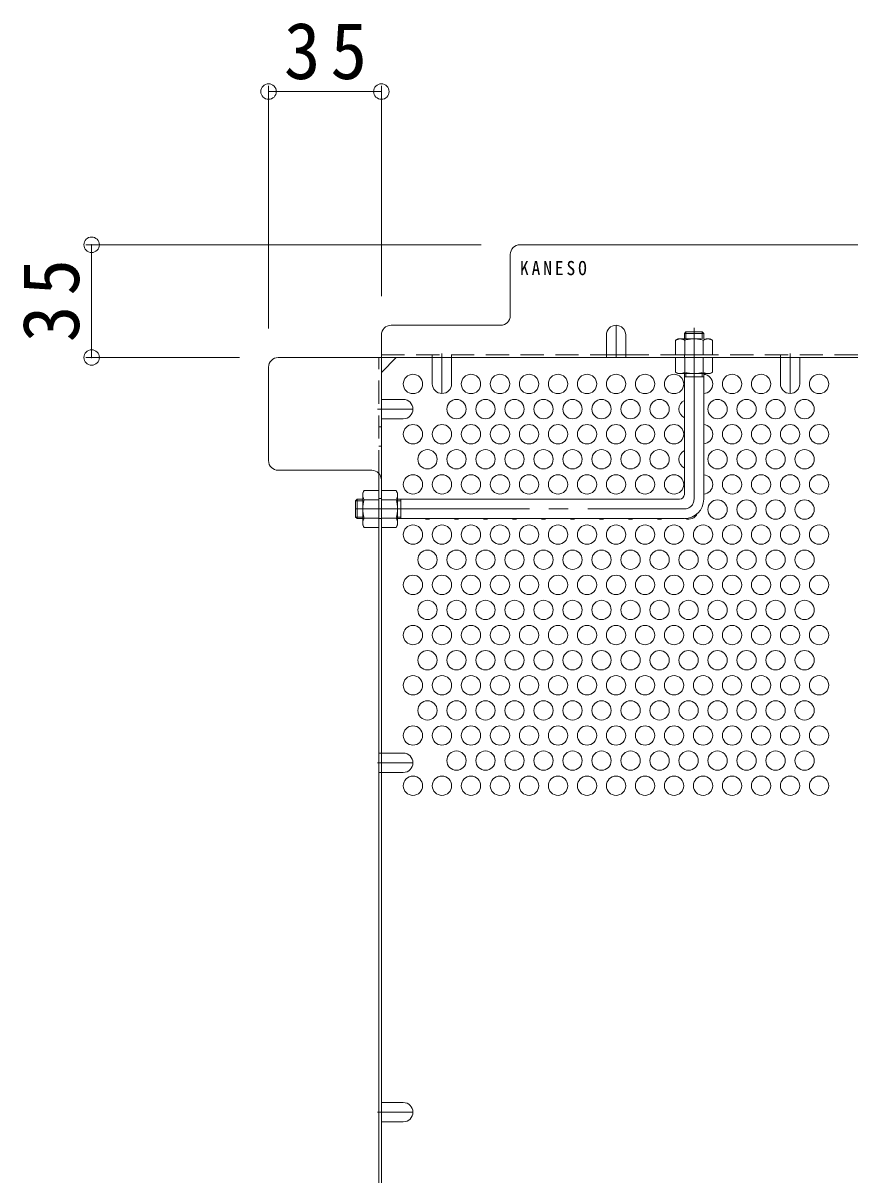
# Model space of a CAD drawing. Units: millimetres at full size, sheet at 1:6; details may follow other scales. Extents: x -1077 to 1135, y -797 to 643.
# Drawn here: x -754.3 to -497.8, y 275.9 to 633.4 of the extents above; entities that cross this region are included whole.
import ezdxf

# ---------------------------------------------------------------- set-up
doc = ezdxf.new("R2010")
doc.units = ezdxf.units.MM
doc.header["$LTSCALE"] = 6
doc.header["$PDMODE"] = 32
doc.header["$PDSIZE"] = 4.8
for name, pattern in [('CHAIN1', [8, 5, -1, 1, -1]), ('CHAIN2', [12, 9, -1, 1, -1]), ('DASHED1', [1.8, 1.2, -0.6])]:
    doc.linetypes.add(name, pattern=pattern)
for name, color, linetype, lineweight in [('0-1_躯体', 3, 'Continuous', 9), ('0-4_その他', 7, 'Continuous', 9), ('0-5_寸法', 7, 'Continuous', 9), ('0-6_ハッチ', 2, 'Continuous', 9), ('0-7', 2, 'Continuous', 9), ('0-8', 2, 'Continuous', 9), ('0-B', 2, 'Continuous', 9)]:
    doc.layers.add(name, color=color, linetype=linetype, lineweight=lineweight)
doc.styles.add('ＭＳ ゴシック', font='')
doc.styles.get('ＭＳ ゴシック').set_extended_font_data('MS Gothic')

msp = doc.modelspace()

# ---------------------------------------------------------------- linework, layer by layer
at = {"layer": '0-1_躯体', "linetype": 'DASHED1'}
for p, q in [((-549.17, 537.111), (-548.67, 537.611)), ((-543.17, 537.111), (-549.17, 537.111)), ((-549.17, 537.111), (-549.17, 535.411)), ((-543.67, 537.611), (-548.67, 537.611)), ((-548.67, 535.411), (-548.67, 537.611)), ((-543.17, 537.111), (-543.67, 537.611)), ((-543.67, 535.411), (-543.67, 537.611)), ((-543.17, 537.111), (-543.17, 535.411))]:
    msp.add_line(p, q, dxfattribs=at)
at = {"layer": '0-1_躯体', "linetype": 'CHAIN2'}
for p, q in [((-546.17, 485.611), (-546.17, 538.843)), ((-651.17, 482.611), (-549.17, 482.611))]:
    msp.add_line(p, q, dxfattribs=at)
at = {"layer": '0-1_躯体'}
for p, q in [((-549.17, 487.111), (-549.17, 524.611)), ((-543.17, 523.611), (-549.17, 523.611)), ((-548.67, 523.611), (-548.67, 524.611)), ((-543.67, 523.611), (-543.67, 524.611)), ((-543.17, 485.611), (-543.17, 524.611)), ((-650.67, 485.611), (-651.17, 485.111)), ((-651.17, 485.111), (-651.17, 480.111)), ((-648.97, 485.111), (-651.17, 485.111)), ((-650.67, 485.611), (-650.67, 479.611)), ((-650.67, 485.611), (-648.97, 485.611)), ((-638.17, 485.611), (-550.67, 485.611)), ((-637.17, 485.111), (-638.17, 485.111)), ((-637.17, 485.611), (-637.17, 479.611)), ((-650.67, 479.611), (-651.17, 480.111)), ((-648.97, 480.111), (-651.17, 480.111)), ((-650.67, 479.611), (-648.97, 479.611)), ((-637.17, 480.111), (-638.17, 480.111)), ((-638.17, 479.611), (-549.17, 479.611))]:
    msp.add_line(p, q, dxfattribs=at)
for centre, radius in [((-550.67, 487.111), 1.5), ((-549.17, 485.611), 6)]:
    msp.add_arc(centre, radius, 270, 0, dxfattribs=at)
at = {"layer": '0-1_躯体', "linetype": 'CHAIN2'}
msp.add_arc((-549.17, 485.611), 3, 270, 0, dxfattribs=at)
at = {"layer": '0-4_その他'}
for p, q in [((-678.174, 613.965), (-678.174, 538.611)), ((-643.17, 612.165), (-678.174, 612.165)), ((-643.17, 613.965), (-643.17, 548.611)), ((-734.877, 564.611), (-612.169, 564.611)), ((-733.077, 529.611), (-733.077, 564.611)), ((-734.877, 529.611), (-687.174, 529.611))]:
    msp.add_line(p, q, dxfattribs=at)
for p in [(-678.174, 612.165), (-643.17, 612.165), (-733.077, 564.611), (-733.077, 529.611)]:
    msp.add_point(p, dxfattribs=at)
at = {"layer": '0-6_ハッチ'}
for centre in [(-633.37, 521.399), (-615.37, 521.399), (-606.37, 521.399), (-597.37, 521.399), (-588.37, 521.399), (-579.37, 521.399), (-570.37, 521.399), (-561.37, 521.399), (-552.37, 521.399), (-534.37, 521.399), (-525.37, 521.399), (-507.37, 521.399), (-619.87, 513.605), (-610.87, 513.605), (-601.87, 513.605), (-592.87, 513.605), (-583.87, 513.605), (-574.87, 513.605), (-565.87, 513.605), (-556.87, 513.605), (-538.87, 513.605), (-529.87, 513.605), (-520.87, 513.605), (-511.87, 513.605), (-633.37, 505.811), (-624.37, 505.811), (-615.37, 505.811), (-606.37, 505.811), (-597.37, 505.811), (-588.37, 505.811), (-579.37, 505.811), (-570.37, 505.811), (-561.37, 505.811), (-552.37, 505.811), (-534.37, 505.811), (-525.37, 505.811), (-516.37, 505.811), (-507.37, 505.811), (-628.87, 498.017), (-619.87, 498.017), (-610.87, 498.017), (-601.87, 498.017), (-592.87, 498.017), (-583.87, 498.017), (-574.87, 498.017), (-565.87, 498.017), (-556.87, 498.017), (-538.87, 498.017), (-529.87, 498.017), (-520.87, 498.017), (-511.87, 498.017), (-633.37, 490.222), (-624.37, 490.222), (-615.37, 490.222), (-606.37, 490.222), (-597.37, 490.222), (-588.37, 490.222), (-579.37, 490.222), (-570.37, 490.222), (-561.37, 490.222), (-552.37, 490.222), (-534.37, 490.222), (-525.37, 490.222), (-516.37, 490.222), (-507.37, 490.222), (-538.87, 482.428), (-529.87, 482.428), (-520.87, 482.428), (-511.87, 482.428), (-633.37, 474.634), (-624.37, 474.634), (-615.37, 474.634), (-606.37, 474.634), (-597.37, 474.634), (-588.37, 474.634), (-579.37, 474.634), (-570.37, 474.634), (-561.37, 474.634), (-552.37, 474.634), (-543.37, 474.634), (-534.37, 474.634), (-525.37, 474.634), (-516.37, 474.634), (-507.37, 474.634), (-628.87, 466.84), (-619.87, 466.84), (-610.87, 466.84), (-601.87, 466.84), (-592.87, 466.84), (-583.87, 466.84), (-574.87, 466.84), (-565.87, 466.84), (-556.87, 466.84), (-547.87, 466.84), (-538.87, 466.84), (-529.87, 466.84), (-520.87, 466.84), (-511.87, 466.84), (-633.37, 459.045), (-624.37, 459.045), (-615.37, 459.045), (-606.37, 459.045), (-597.37, 459.045), (-588.37, 459.045), (-579.37, 459.045), (-570.37, 459.045), (-561.37, 459.045), (-552.37, 459.045), (-543.37, 459.045), (-534.37, 459.045), (-525.37, 459.045), (-516.37, 459.045), (-507.37, 459.045), (-628.87, 451.251), (-619.87, 451.251), (-610.87, 451.251), (-601.87, 451.251), (-592.87, 451.251), (-583.87, 451.251), (-574.87, 451.251), (-565.87, 451.251), (-556.87, 451.251), (-547.87, 451.251), (-538.87, 451.251), (-529.87, 451.251), (-520.87, 451.251), (-511.87, 451.251), (-633.37, 443.457), (-624.37, 443.457), (-615.37, 443.457), (-606.37, 443.457), (-597.37, 443.457), (-588.37, 443.457), (-579.37, 443.457), (-570.37, 443.457), (-561.37, 443.457), (-552.37, 443.457), (-543.37, 443.457), (-534.37, 443.457), (-525.37, 443.457), (-516.37, 443.457), (-507.37, 443.457), (-628.87, 435.663), (-619.87, 435.663), (-610.87, 435.663), (-601.87, 435.663), (-592.87, 435.663), (-583.87, 435.663), (-574.87, 435.663), (-565.87, 435.663), (-556.87, 435.663), (-547.87, 435.663), (-538.87, 435.663), (-529.87, 435.663), (-520.87, 435.663), (-511.87, 435.663), (-633.37, 427.869), (-624.37, 427.869), (-615.37, 427.869), (-606.37, 427.869), (-597.37, 427.869), (-588.37, 427.869), (-579.37, 427.869), (-570.37, 427.869), (-561.37, 427.869), (-552.37, 427.869), (-543.37, 427.869), (-534.37, 427.869), (-525.37, 427.869), (-516.37, 427.869), (-507.37, 427.869), (-628.87, 420.074), (-619.87, 420.074), (-610.87, 420.074), (-601.87, 420.074), (-592.87, 420.074), (-583.87, 420.074), (-574.87, 420.074), (-565.87, 420.074), (-556.87, 420.074), (-547.87, 420.074), (-538.87, 420.074), (-529.87, 420.074), (-520.87, 420.074), (-511.87, 420.074), (-633.37, 412.28), (-624.37, 412.28), (-615.37, 412.28), (-606.37, 412.28), (-597.37, 412.28), (-588.37, 412.28), (-579.37, 412.28), (-570.37, 412.28), (-561.37, 412.28), (-552.37, 412.28), (-543.37, 412.28), (-534.37, 412.28), (-525.37, 412.28), (-516.37, 412.28), (-507.37, 412.28), (-619.87, 404.486), (-610.87, 404.486), (-601.87, 404.486), (-592.87, 404.486), (-583.87, 404.486), (-574.87, 404.486), (-565.87, 404.486), (-556.87, 404.486), (-547.87, 404.486), (-538.87, 404.486), (-529.87, 404.486), (-520.87, 404.486), (-511.87, 404.486), (-633.37, 396.692), (-624.37, 396.692), (-615.37, 396.692), (-606.37, 396.692), (-597.37, 396.692), (-588.37, 396.692), (-579.37, 396.692), (-570.37, 396.692), (-561.37, 396.692), (-552.37, 396.692), (-543.37, 396.692), (-534.37, 396.692), (-525.37, 396.692), (-516.37, 396.692), (-507.37, 396.692)]:
    msp.add_circle(centre, 3, dxfattribs=at)
for centre, start, end in [((-543.37, 521.399), 273.82255, 86.17745), ((-547.87, 513.605), 115.67929, 244.32071), ((-543.37, 505.811), 273.82255, 86.17745), ((-547.87, 498.017), 115.67929, 244.32071), ((-543.37, 490.222), 273.82255, 86.17745), ((-628.87, 482.428), 249.91728, 290.08272), ((-619.87, 482.428), 249.91728, 290.08272), ((-610.87, 482.428), 249.91728, 290.08272), ((-601.87, 482.428), 249.91728, 290.08272), ((-592.87, 482.428), 249.91728, 290.08272), ((-583.87, 482.428), 249.91728, 290.08272), ((-574.87, 482.428), 249.91728, 290.08272), ((-565.87, 482.428), 249.91728, 290.08272), ((-556.87, 482.428), 249.91728, 290.08272), ((-547.87, 482.428), 249.61755, 334.82208)]:
    msp.add_arc(centre, 3, start, end, dxfattribs=at)
at = {"layer": '0-7'}
for p, q in [((-603.169, 542.611), (-603.169, 561.611)), ((-454.87, 564.611), (-600.169, 564.611)), ((-643.17, 536.611), (-643.17, -54.996)), ((-640.17, 539.611), (-606.169, 539.611)), ((-675.174, 529.611), (-33.567, 529.611)), ((-643.17, 524.998), (-638.558, 529.611)), ((-573.37, 530.411), (-567.37, 530.411)), ((-678.174, 497.61), (-678.174, 526.611)), ((-646.17, 494.61), (-675.174, 494.61)), ((-643.97, 493.649), (-643.97, 259.268))]:
    msp.add_line(p, q, dxfattribs=at)
at = {"layer": '0-7', "linetype": 'DASHED1'}
for p, q in [((-643.97, 493.649), (-643.97, 529.611)), ((-643.17, 530.411), (-573.37, 530.411)), ((-627.37, 529.611), (-627.37, 530.411)), ((-621.37, 529.611), (-621.37, 530.411)), ((-567.37, 530.411), (-141.37, 530.411)), ((-549.17, 529.611), (-549.17, 530.411)), ((-519.37, 529.611), (-519.37, 530.411)), ((-643.17, 508.148), (-643.97, 508.148)), ((-643.17, 502.148), (-643.97, 502.148)), ((-643.97, 485.811), (-643.17, 485.811)), ((-643.97, 479.611), (-643.17, 479.611)), ((-643.17, 406.823), (-643.97, 406.823)), ((-643.17, 400.823), (-643.97, 400.823))]:
    msp.add_line(p, q, dxfattribs=at)
at = {"layer": '0-7'}
for centre, start, end in [((-600.169, 561.611), 90, 180), ((-606.169, 542.611), 270, 0), ((-640.17, 536.611), 90, 180), ((-675.174, 526.611), 90, 180), ((-675.174, 497.61), 180, 270), ((-646.17, 491.61), 0, 90)]:
    msp.add_arc(centre, 3, start, end, dxfattribs=at)
at = {"layer": '0-8'}
for p, q in [((-573.37, 536.611), (-573.37, 529.611)), ((-567.37, 536.611), (-567.37, 529.611)), ((-627.37, 521.461), (-627.37, 529.611)), ((-621.37, 521.461), (-621.37, 529.611)), ((-519.37, 521.461), (-519.37, 529.611)), ((-513.37, 521.461), (-513.37, 529.611)), ((-636.37, 516.605), (-643.17, 516.605)), ((-636.37, 510.605), (-643.17, 510.605)), ((-636.37, 406.823), (-643.17, 406.823)), ((-636.37, 400.823), (-643.17, 400.823)), ((-636.37, 298.366), (-643.17, 298.366)), ((-636.37, 292.366), (-643.17, 292.366))]:
    msp.add_line(p, q, dxfattribs=at)
at = {"layer": '0-8', "linetype": 'CHAIN1'}
for p, q in [((-570.37, 529.611), (-570.37, 539.611)), ((-624.37, 530.811), (-624.37, 518.461)), ((-516.37, 530.811), (-516.37, 518.461)), ((-644.37, 513.605), (-633.37, 513.605)), ((-644.37, 403.823), (-633.37, 403.823)), ((-644.37, 295.366), (-633.37, 295.366))]:
    msp.add_line(p, q, dxfattribs=at)
at = {"layer": '0-8'}
for centre, start, end in [((-570.37, 536.611), 0, 180), ((-624.37, 521.461), 180, 0), ((-516.37, 521.461), 180, 0), ((-636.37, 513.605), 270, 90), ((-636.37, 403.823), 270, 90), ((-636.37, 295.366), 270, 90)]:
    msp.add_arc(centre, 3, start, end, dxfattribs=at)
at = {"layer": '0-B', "linetype": 'DASHED1'}
for p, q in [((-551.17, 535.411), (-551.92, 534.978)), ((-551.92, 530.411), (-551.92, 534.978)), ((-551.17, 535.411), (-541.17, 535.411)), ((-549.034, 534.978), (-549.034, 530.411)), ((-543.307, 534.978), (-543.307, 530.411)), ((-541.17, 535.411), (-540.42, 534.978)), ((-540.42, 530.411), (-540.42, 534.978)), ((-551.92, 530.411), (-540.42, 530.411))]:
    msp.add_line(p, q, dxfattribs=at)
at = {"layer": '0-B'}
for p, q in [((-540.42, 529.611), (-551.92, 529.611)), ((-551.92, 529.611), (-551.92, 525.044)), ((-549.034, 525.044), (-549.034, 529.611)), ((-543.307, 525.044), (-543.307, 529.611)), ((-540.42, 529.611), (-540.42, 525.044)), ((-551.17, 524.611), (-551.92, 525.044)), ((-541.17, 524.611), (-551.17, 524.611)), ((-541.17, 524.611), (-540.42, 525.044)), ((-648.97, 487.611), (-648.537, 488.361)), ((-648.97, 487.611), (-648.97, 477.611)), ((-643.97, 488.361), (-648.537, 488.361)), ((-643.97, 488.361), (-643.97, 476.861)), ((-643.17, 488.361), (-643.17, 476.861)), ((-643.17, 488.361), (-638.603, 488.361)), ((-638.17, 487.611), (-638.603, 488.361)), ((-638.17, 487.611), (-638.17, 477.611)), ((-648.537, 485.474), (-643.97, 485.474)), ((-638.603, 485.474), (-643.17, 485.474)), ((-648.537, 479.747), (-643.97, 479.747)), ((-638.603, 479.747), (-643.17, 479.747)), ((-648.97, 477.611), (-648.537, 476.861)), ((-643.97, 476.861), (-648.537, 476.861)), ((-643.17, 476.861), (-638.603, 476.861)), ((-638.17, 477.611), (-638.603, 476.861))]:
    msp.add_line(p, q, dxfattribs=at)
at = {"layer": '0-B', "linetype": 'DASHED1'}
for centre, radius, start, end in [((-550.276, 532.129), 3.29, 93.92075, 120), ((-550.511, 532.676), 2.735, 57.31491, 89.78969), ((-546.17, 525.728), 9.683, 72.79973, 107.20026), ((-541.83, 532.676), 2.735, 90.2103, 122.68507), ((-542.065, 532.129), 3.29, 59.99998, 86.07924)]:
    msp.add_arc(centre, radius, start, end, dxfattribs=at)
at = {"layer": '0-B'}
for centre, radius, start, end in [((-550.276, 527.893), 3.29, 239.99998, 266.07924), ((-550.511, 527.345), 2.735, 270.2103, 302.68507), ((-546.17, 534.293), 9.683, 252.79973, 287.20026), ((-541.83, 527.345), 2.735, 237.31491, 269.78969), ((-542.065, 527.893), 3.29, 273.92075, 300), ((-646.236, 486.951), 2.735, 180.21031, 212.68509), ((-645.688, 486.716), 3.29, 150, 176.07925), ((-641.452, 486.716), 3.29, 3.92075, 30), ((-640.905, 486.951), 2.735, 327.31491, 359.78969), ((-639.288, 482.611), 9.683, 162.79974, 197.20027), ((-647.853, 482.611), 9.683, 342.79973, 17.20026), ((-646.236, 478.27), 2.735, 147.31493, 179.7897), ((-640.905, 478.27), 2.735, 0.2103, 32.68507), ((-645.688, 478.505), 3.29, 183.92076, 210.00002), ((-641.452, 478.505), 3.29, 329.99998, 356.07924)]:
    msp.add_arc(centre, radius, start, end, dxfattribs=at)

# ---------------------------------------------------------------- texts
at = {"layer": '0-4_その他', "color": 2, "insert": (-673.422, 615.765), "char_height": 17.6, "attachment_point": 7, "style": 'ＭＳ ゴシック'}
msp.add_mtext('\\T1.27;\\W0.95;35', dxfattribs=at)
at = {"layer": '0-4_その他', "color": 2, "insert": (-736.677, 534.361), "char_height": 17.6, "attachment_point": 7, "rotation": 90, "style": 'ＭＳ ゴシック'}
msp.add_mtext('\\T1.27;\\W0.95;35', dxfattribs=at)
at = {"layer": '0-5_寸法', "color": 6, "insert": (-600.169, 555.111), "char_height": 4.399, "attachment_point": 7, "style": 'ＭＳ ゴシック'}
msp.add_mtext('\\T1.34;\\W0.9;KANESO', dxfattribs=at)

doc.saveas('drawing.dxf')
